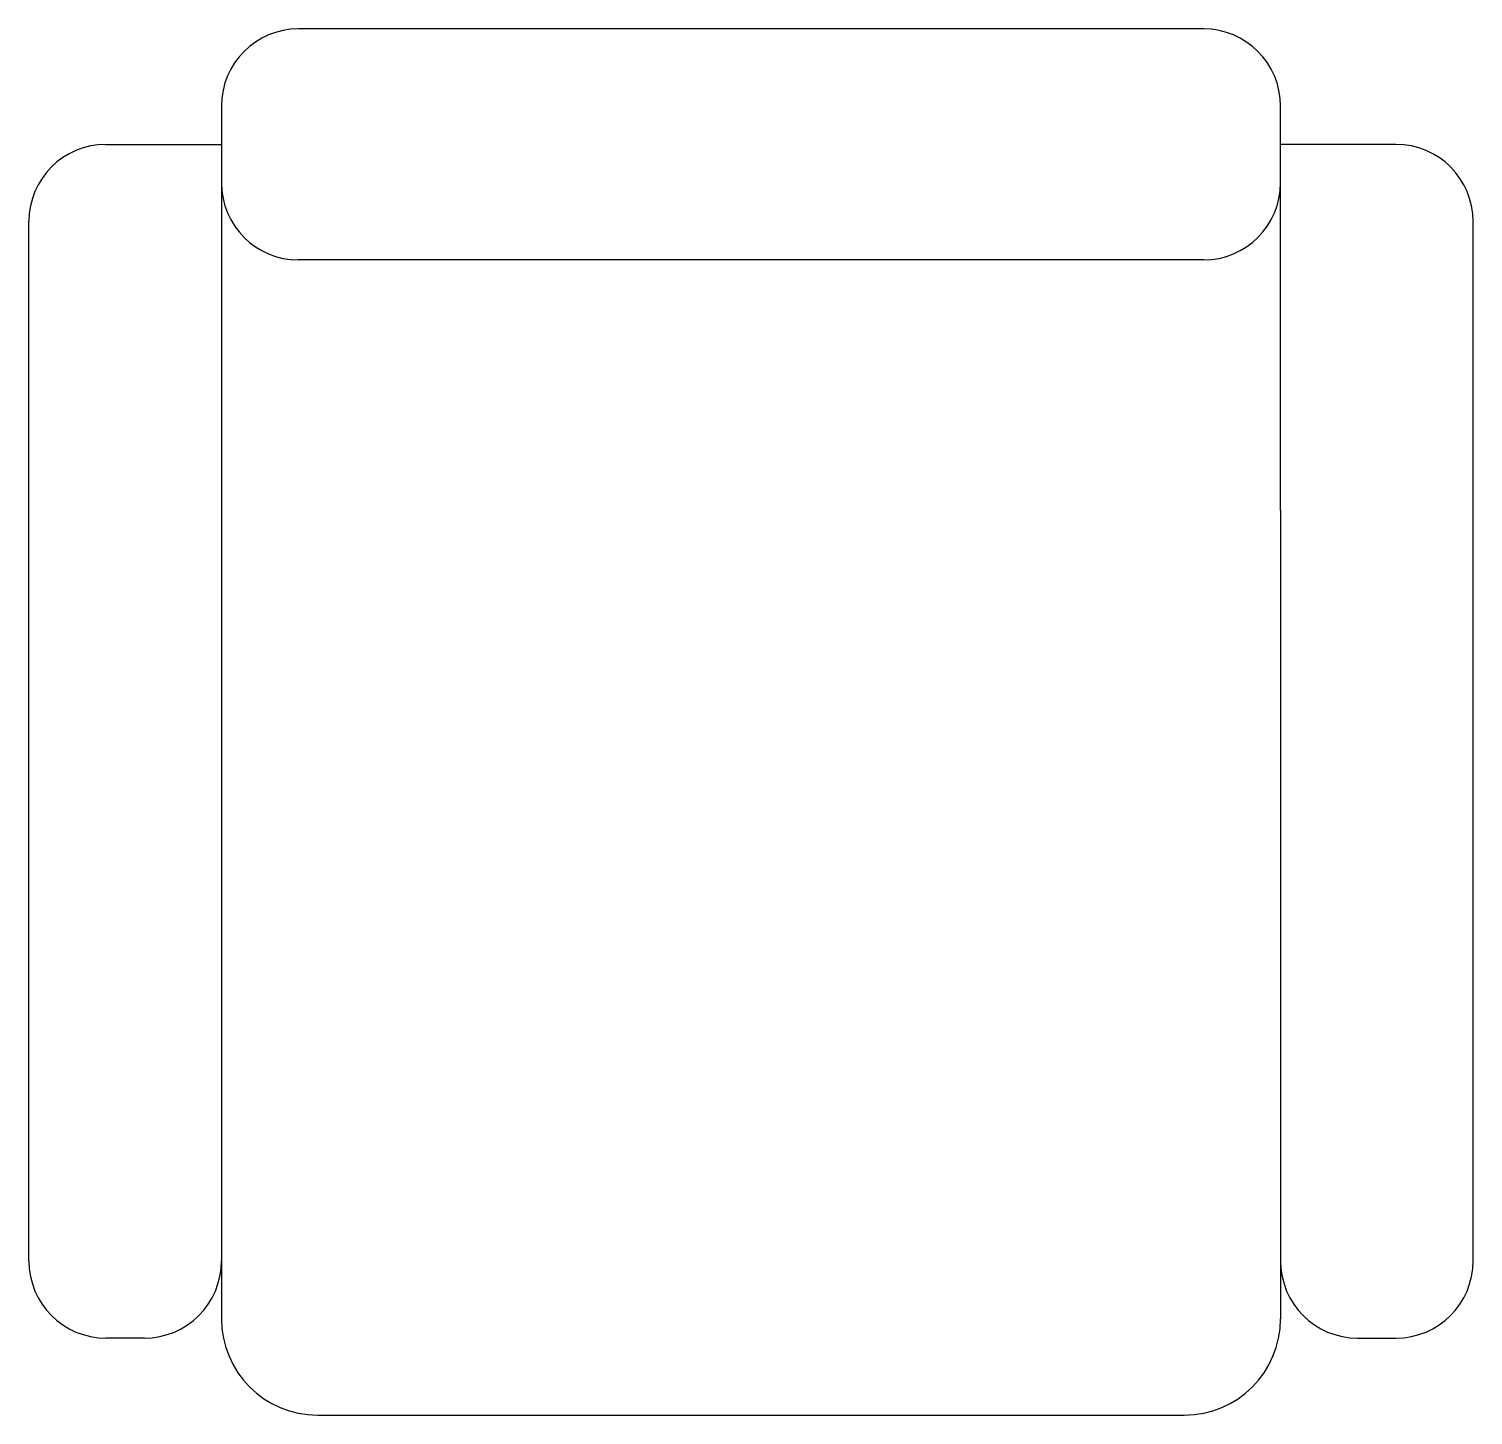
# Model space of a CAD drawing. Extents: x 25.916 to 26.666, y -2.301 to -1.581.
import ezdxf

# ---------------------------------------------------------------- set-up
doc = ezdxf.new("R2010")
doc.units = 0
doc.layers.get('0').update_dxf_attribs({"linetype": 'CONTINUOUS'})

msp = doc.modelspace()

# ---------------------------------------------------------------- linework, layer by layer
at = {"color": 0}
for p, q in [((26.52623, -1.58079), (26.05623, -1.58079)), ((26.01623, -1.62079), (26.01623, -2.25079)), ((26.56623, -1.66079), (26.56623, -1.62079)), ((25.95623, -1.64079), (26.01623, -1.64079)), ((26.62623, -1.64079), (26.56623, -1.64079)), ((26.56623, -1.83079), (26.56623, -1.66079)), ((25.91623, -2.22079), (25.91623, -1.68079)), ((26.66623, -2.22079), (26.66623, -1.68079)), ((26.52623, -1.70079), (26.05623, -1.70079)), ((26.56623, -1.83079), (26.56623, -2.25079)), ((25.97623, -2.26079), (25.95623, -2.26079)), ((26.60623, -2.26079), (26.62623, -2.26079)), ((26.06623, -2.30079), (26.51623, -2.30079))]:
    msp.add_line(p, q, dxfattribs=at)
for centre, radius, start, end in [((26.05623, -1.62079), 0.04, 90, 180), ((26.52623, -1.62079), 0.04, 0, 90), ((25.95623, -1.68079), 0.04, 90, 180), ((26.62623, -1.68079), 0.04, 0, 90), ((26.05623, -1.66079), 0.04, 180, 270), ((26.52623, -1.66079), 0.04, 270, 360), ((25.95623, -2.22079), 0.04, 180, 270), ((25.97623, -2.22079), 0.04, 270, 0), ((26.60623, -2.22079), 0.04, 180, 270), ((26.62623, -2.22079), 0.04, 270, 0), ((26.06623, -2.25079), 0.05, 180, 270), ((26.51623, -2.25079), 0.05, 270, 0)]:
    msp.add_arc(centre, radius, start, end, dxfattribs=at)

doc.saveas('drawing.dxf')
